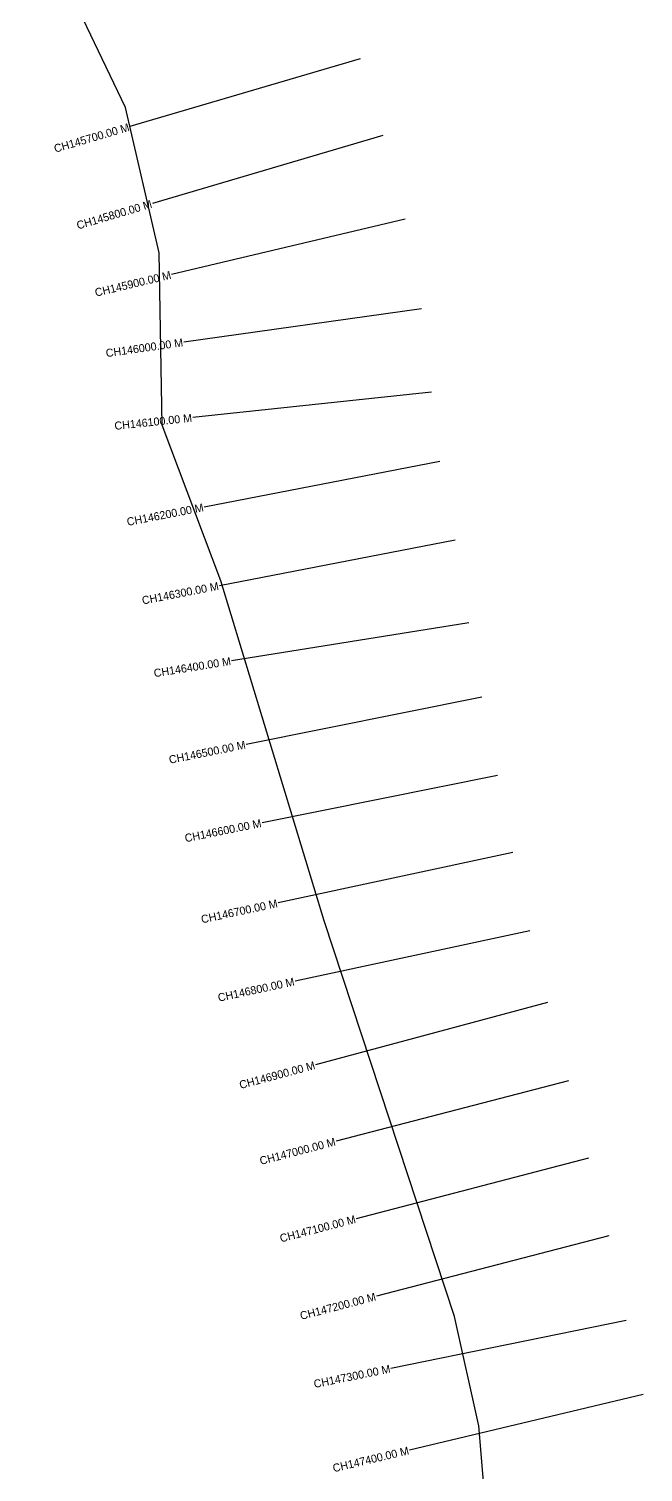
# Model space of a CAD drawing. Header units: metres. Extents: x 267032 to 273863, y 2111090 to 2119954.
# Drawn here: x 270694 to 271462, y 2112932 to 2114735 of the extents above; entities that cross this region are included whole.
import ezdxf
from ezdxf.enums import TextEntityAlignment as Align

# ---------------------------------------------------------------- set-up
doc = ezdxf.new("R2010")
doc.units = ezdxf.units.M
for name, color, linetype in [('CS', 134, 'Continuous'), ('CSMark', 6, 'Continuous'), ('village', 3, 'Continuous')]:
    doc.layers.add(name, color=color, linetype=linetype)

msp = doc.modelspace()

# ---------------------------------------------------------------- linework, layer by layer
at = {"layer": 'CS'}
for p, q in [((271108.2, 2114697.6), (270820.4, 2114612.9)), ((271136.4, 2114601.7), (270848.6, 2114517)), ((271164.6, 2114497.5), (270872.7, 2114428.2)), ((271184.9, 2114385.5), (270887.9, 2114343.6)), ((271197.4, 2114281.1), (270899.1, 2114249.4)), ((271207.9, 2114194.5), (270913.4, 2114137.6)), ((271226.9, 2114096.3), (270932.3, 2114039.5)), ((271243.9, 2113992.9), (270947.6, 2113945.5)), ((271260, 2113900.2), (270965.9, 2113841.2)), ((271279.7, 2113802.2), (270985.6, 2113743.2)), ((271299, 2113706.2), (271005.7, 2113643.1)), ((271320.1, 2113608.4), (271026.8, 2113545.3)), ((271342.2, 2113518.7), (271052.5, 2113441)), ((271368.4, 2113421), (271078.1, 2113345.4)), ((271393.6, 2113324.2), (271103.2, 2113248.7)), ((271418.8, 2113227.5), (271128.4, 2113151.9)), ((271440.6, 2113121.7), (271146.7, 2113061.7)), ((271461.7, 2113028.9), (271169.8, 2112959.5))]:
    msp.add_line(p, q, dxfattribs=at)
at = {"layer": 'village', "color": 3, "true_color": 0x00ff00}
msp.add_polyline3d([(271263.9, 2112900.4, 0), (271256.4, 2112990, 0), (271226.2, 2113126.5, 0), (271063.1, 2113620.7, 0), (270934.2, 2114045.7, 0), (270860.9, 2114240.2, 0), (270856.9, 2114455.4, 0), (270815.2, 2114636.7, 0), (270694.3, 2114889.1, 0)], dxfattribs=at)

# ---------------------------------------------------------------- texts
at = {"layer": 'CSMark'}
for s, rotation, p in [('CH145700.00 M', 16.4105, (270819.4, 2114612.6)), ('CH145800.00 M', 16.4105, (270847.7, 2114516.7)), ('CH145900.00 M', 13.3709, (270871.7, 2114427.9)), ('CH146000.00 M', 8.0221, (270886.9, 2114343.5)), ('CH146100.00 M', 6.0545, (270898.1, 2114249.3)), ('CH146200.00 M', 10.9266, (270912.4, 2114137.5)), ('CH146300.00 M', 10.9266, (270931.3, 2114039.3)), ('CH146400.00 M', 9.0791, (270946.6, 2113945.4)), ('CH146500.00 M', 11.3424, (270964.9, 2113841)), ('CH146600.00 M', 11.3424, (270984.6, 2113743)), ('CH146700.00 M', 12.1364, (271004.8, 2113642.9)), ('CH146800.00 M', 12.1364, (271025.8, 2113545.1)), ('CH146900.00 M', 15.0163, (271051.5, 2113440.7)), ('CH147000.00 M', 14.5881, (271077.1, 2113345.2)), ('CH147100.00 M', 14.5881, (271102.3, 2113248.4)), ('CH147200.00 M', 14.5881, (271127.5, 2113151.6)), ('CH147300.00 M', 11.5424, (271145.7, 2113061.5)), ('CH147400.00 M', 13.3753, (271168.8, 2112959.3))]:
    msp.add_text(s, height=10, rotation=rotation, dxfattribs=at).set_placement(p, align=Align.MIDDLE_RIGHT)

doc.saveas('drawing.dxf')
